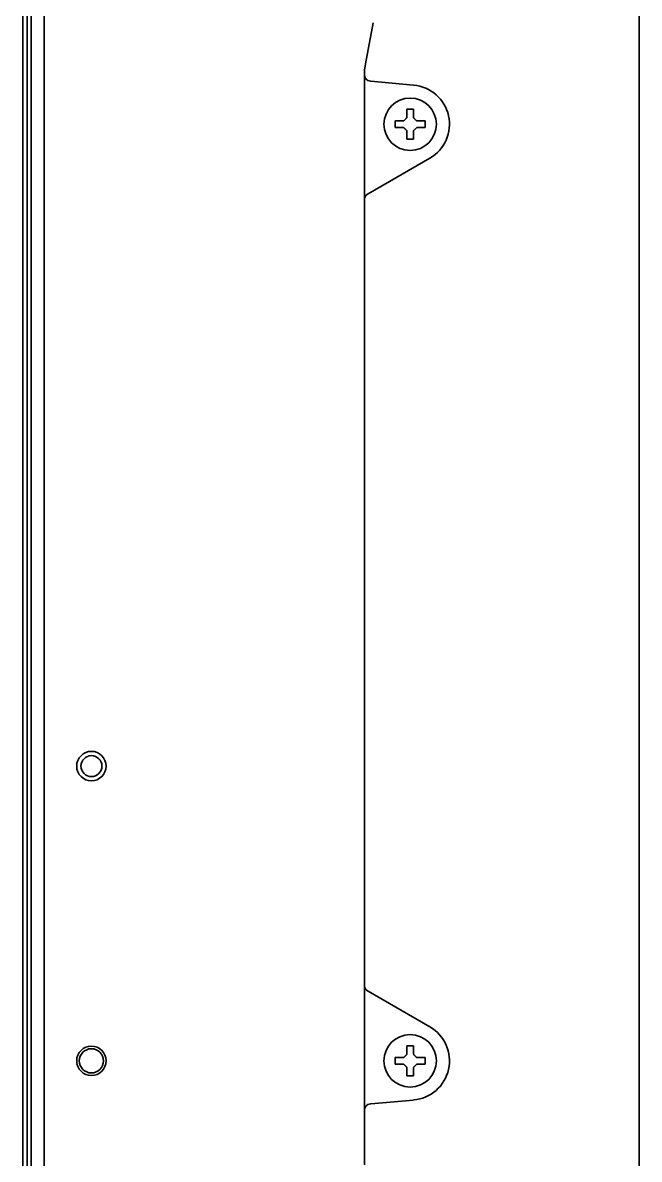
# Model space of a CAD drawing. Extents: x 6327 to 10269, y -393 to 3371.
# Drawn here: x 8426.8 to 8521, y 2973.7 to 3147.2 of the extents above; entities that cross this region are included whole.
import ezdxf

# ---------------------------------------------------------------- set-up
doc = ezdxf.new("R2010")
doc.units = 0
doc.header["$LTSCALE"] = 5
doc.layers.add('1', color=7, linetype='CONTINUOUS', true_color=0xffffff)

msp = doc.modelspace()

# ---------------------------------------------------------------- linework, layer by layer
at = {"layer": '1', "color": 7, "linetype": 'Continuous', "lineweight": 35}
for p, q in [((8428.07, 2599.33), (8428.07, 3234.73)), ((8426.77, 3233.93), (8426.77, 2584.53)), ((8427.46, 2587.53), (8427.46, 3230.93)), ((8430.07, 3188.71), (8430.07, 2694.74)), ((8520.97, 2896.44), (8520.97, 3162.06)), ((8480.33, 3147.23), (8479.12, 3140.93)), ((8478.97, 3139.96), (8479.12, 3140.93)), ((8478.97, 3139.28), (8478.97, 3139.96)), ((8478.97, 3137.27), (8478.97, 3139.28)), ((8479.96, 3138.28), (8479.89, 3138.28)), ((8486.5, 3137.7), (8479.96, 3138.28)), ((8478.97, 3122.47), (8478.97, 3137.27)), ((8483.67, 3131.73), (8483.67, 3132.23)), ((8488.27, 3132.23), (8488.27, 3131.73)), ((8483.67, 3131.23), (8483.67, 3131.73)), ((8488.27, 3131.73), (8488.27, 3131.23)), ((8479.55, 3121.09), (8488.97, 3126.53)), ((8478.97, 3120.18), (8478.97, 3122.47)), ((8478.97, 3000.27), (8478.97, 3120.18)), ((8479.47, 3121.05), (8479.55, 3121.09)), ((8478.97, 2997.98), (8478.97, 3000.27)), ((8479.55, 2999.37), (8479.47, 2999.41)), ((8488.97, 2993.92), (8479.55, 2999.37)), ((8478.97, 2983.18), (8478.97, 2997.98)), ((8483.67, 2988.73), (8483.67, 2989.23)), ((8483.67, 2988.23), (8483.67, 2988.73)), ((8488.27, 2989.23), (8488.27, 2988.73)), ((8488.27, 2988.73), (8488.27, 2988.23)), ((8478.97, 2981.17), (8478.97, 2983.18)), ((8478.97, 2972.85), (8478.97, 2981.17)), ((8479.89, 2982.17), (8479.96, 2982.18)), ((8479.96, 2982.18), (8486.5, 2982.75))]:
    msp.add_line(p, q, dxfattribs=at)
for centre, radius in [((8485.97, 3131.73), 4), ((8437.27, 3033.73), 2.25), ((8437.27, 3033.73), 1.6), ((8485.97, 2988.73), 4), ((8437.27, 2988.73), 2.25), ((8437.27, 2988.73), 1.85)]:
    msp.add_circle(centre, radius, dxfattribs=at)
for centre, radius, start, end in [((8479.97, 3139.28), 1, 180, 265), ((8485.97, 3131.73), 6, 300, 85), ((8479.97, 3120.18), 1, 120, 180), ((8479.97, 3000.27), 1, 180, 240), ((8485.97, 2988.73), 6, 275, 60), ((8479.97, 2981.17), 1, 95, 180)]:
    msp.add_arc(centre, radius, start, end, dxfattribs=at)
for points in [[(8485.47, 3132.73), (8485.47, 3132.78), (8485.47, 3132.89), (8485.47, 3133.05), (8485.47, 3133.21), (8485.47, 3133.36), (8485.47, 3133.52), (8485.47, 3133.67), (8485.47, 3133.84), (8485.47, 3133.96), (8485.47, 3134.03)], [(8485.47, 3134.03), (8485.64, 3134.03), (8485.97, 3134.03), (8486.31, 3134.03), (8486.47, 3134.03)], [(8484.97, 3132.23), (8485, 3132.25), (8485.04, 3132.3), (8485.12, 3132.37), (8485.19, 3132.44), (8485.26, 3132.51), (8485.33, 3132.58), (8485.4, 3132.65), (8485.45, 3132.7), (8485.47, 3132.73)], [(8486.47, 3132.73), (8486.5, 3132.7), (8486.55, 3132.65), (8486.62, 3132.58), (8486.7, 3132.5), (8486.77, 3132.43), (8486.83, 3132.36), (8486.9, 3132.3), (8486.95, 3132.25), (8486.97, 3132.23)], [(8486.97, 3132.23), (8487.03, 3132.23), (8487.14, 3132.23), (8487.3, 3132.23), (8487.46, 3132.23), (8487.61, 3132.23), (8487.76, 3132.23), (8487.92, 3132.23), (8488.09, 3132.23), (8488.21, 3132.23), (8488.27, 3132.23)], [(8484.97, 3131.23), (8484.92, 3131.23), (8484.81, 3131.23), (8484.65, 3131.23), (8484.49, 3131.23), (8484.33, 3131.23), (8484.18, 3131.23), (8484.03, 3131.23), (8483.86, 3131.23), (8483.74, 3131.23), (8483.67, 3131.23)], [(8485.47, 3130.73), (8485.45, 3130.75), (8485.4, 3130.8), (8485.32, 3130.88), (8485.25, 3130.95), (8485.18, 3131.02), (8485.11, 3131.09), (8485.04, 3131.16), (8485, 3131.2), (8484.97, 3131.23)], [(8486.97, 3131.23), (8486.95, 3131.2), (8486.9, 3131.15), (8486.83, 3131.08), (8486.76, 3131.01), (8486.69, 3130.94), (8486.62, 3130.87), (8486.54, 3130.8), (8486.5, 3130.75), (8486.47, 3130.73)], [(8486.47, 3130.73), (8486.47, 3130.67), (8486.47, 3130.56), (8486.47, 3130.4), (8486.47, 3130.24), (8486.47, 3130.09), (8486.47, 3129.94), (8486.47, 3129.78), (8486.47, 3129.61), (8486.47, 3129.49), (8486.47, 3129.43)], [(8486.47, 3129.43), (8486.31, 3129.43), (8485.97, 3129.43), (8485.64, 3129.43), (8485.47, 3129.43)], [(8485.47, 2989.73), (8485.47, 2989.78), (8485.47, 2989.89), (8485.47, 2990.05), (8485.47, 2990.21), (8485.47, 2990.36), (8485.47, 2990.52), (8485.47, 2990.67), (8485.47, 2990.84), (8485.47, 2990.96), (8485.47, 2991.03)], [(8485.47, 2991.03), (8485.64, 2991.03), (8485.97, 2991.03), (8486.31, 2991.03), (8486.47, 2991.03)], [(8484.97, 2988.23), (8484.92, 2988.23), (8484.81, 2988.23), (8484.65, 2988.23), (8484.49, 2988.23), (8484.33, 2988.23), (8484.18, 2988.23), (8484.03, 2988.23), (8483.86, 2988.23), (8483.74, 2988.23), (8483.67, 2988.23)], [(8484.97, 2989.23), (8485, 2989.25), (8485.04, 2989.3), (8485.12, 2989.37), (8485.19, 2989.44), (8485.26, 2989.51), (8485.33, 2989.58), (8485.4, 2989.65), (8485.45, 2989.7), (8485.47, 2989.73)], [(8485.47, 2987.73), (8485.45, 2987.75), (8485.4, 2987.8), (8485.32, 2987.88), (8485.25, 2987.95), (8485.18, 2988.02), (8485.11, 2988.09), (8485.04, 2988.16), (8485, 2988.2), (8484.97, 2988.23)], [(8486.47, 2989.73), (8486.5, 2989.7), (8486.55, 2989.65), (8486.62, 2989.58), (8486.7, 2989.5), (8486.77, 2989.43), (8486.83, 2989.36), (8486.9, 2989.3), (8486.95, 2989.25), (8486.97, 2989.23)], [(8486.97, 2988.23), (8486.95, 2988.2), (8486.9, 2988.15), (8486.83, 2988.08), (8486.76, 2988.01), (8486.69, 2987.94), (8486.62, 2987.87), (8486.54, 2987.8), (8486.5, 2987.75), (8486.47, 2987.73)], [(8486.97, 2989.23), (8487.03, 2989.23), (8487.14, 2989.23), (8487.3, 2989.23), (8487.46, 2989.23), (8487.61, 2989.23), (8487.76, 2989.23), (8487.92, 2989.23), (8488.09, 2989.23), (8488.21, 2989.23), (8488.27, 2989.23)], [(8486.47, 2986.43), (8486.31, 2986.43), (8485.97, 2986.43), (8485.64, 2986.43), (8485.47, 2986.43)], [(8486.47, 2987.73), (8486.47, 2987.67), (8486.47, 2987.56), (8486.47, 2987.4), (8486.47, 2987.24), (8486.47, 2987.09), (8486.47, 2986.94), (8486.47, 2986.78), (8486.47, 2986.61), (8486.47, 2986.49), (8486.47, 2986.43)]]:
    msp.add_open_spline(points, degree=3, dxfattribs=at)
for points in [[(8486.47, 3134.03), (8486.47, 3133.82), (8486.47, 3133.61), (8486.47, 3133.29), (8486.47, 3133.18), (8486.47, 3132.95), (8486.47, 3132.84), (8486.47, 3132.73)], [(8483.67, 3132.23), (8483.88, 3132.23), (8484.09, 3132.23), (8484.41, 3132.23), (8484.52, 3132.23), (8484.74, 3132.23), (8484.86, 3132.23), (8484.97, 3132.23)], [(8485.47, 3129.43), (8485.47, 3129.63), (8485.47, 3129.84), (8485.47, 3130.16), (8485.47, 3130.27), (8485.47, 3130.5), (8485.47, 3130.61), (8485.47, 3130.73)], [(8488.27, 3131.23), (8488.07, 3131.23), (8487.86, 3131.23), (8487.54, 3131.23), (8487.43, 3131.23), (8487.2, 3131.23), (8487.09, 3131.23), (8486.97, 3131.23)], [(8486.47, 2991.03), (8486.47, 2990.82), (8486.47, 2990.61), (8486.47, 2990.29), (8486.47, 2990.18), (8486.47, 2989.95), (8486.47, 2989.84), (8486.47, 2989.73)], [(8483.67, 2989.23), (8483.88, 2989.23), (8484.09, 2989.23), (8484.41, 2989.23), (8484.52, 2989.23), (8484.74, 2989.23), (8484.86, 2989.23), (8484.97, 2989.23)], [(8488.27, 2988.23), (8488.07, 2988.23), (8487.86, 2988.23), (8487.54, 2988.23), (8487.43, 2988.23), (8487.2, 2988.23), (8487.09, 2988.23), (8486.97, 2988.23)], [(8485.47, 2986.43), (8485.47, 2986.63), (8485.47, 2986.84), (8485.47, 2987.16), (8485.47, 2987.27), (8485.47, 2987.5), (8485.47, 2987.61), (8485.47, 2987.73)]]:
    msp.add_open_spline(points, degree=3, knots=[0, 0, 0, 0, 0.5, 0.5, 0.75, 0.75, 1, 1, 1, 1], dxfattribs=at)

doc.saveas('drawing.dxf')
